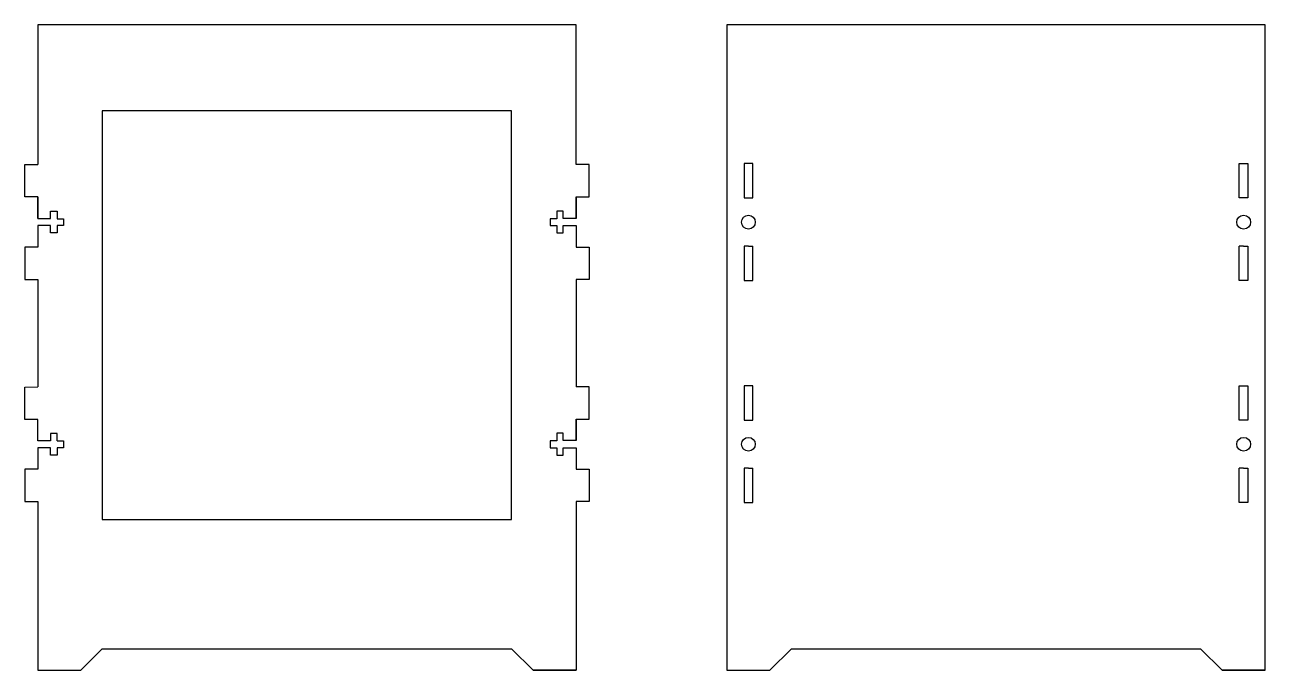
# Model space of a CAD drawing. Header units: millimetres. Extents: x -286 to 2286, y 0 to 1597.
# Drawn here: x 396 to 972, y 1273 to 1573 of the extents above; entities that cross this region are included whole.
import ezdxf

# ---------------------------------------------------------------- set-up
doc = ezdxf.new("R2010")
doc.units = ezdxf.units.MM

msp = doc.modelspace()

# ---------------------------------------------------------------- linework, layer by layer
for p, q in [((652.23, 1507.55), (652.23, 1572.55)), ((622.23, 1532.55), (432.23, 1532.55)), ((432.23, 1532.55), (432.23, 1342.55)), ((622.23, 1342.55), (622.23, 1532.55)), ((396.23, 1492.55), (396.23, 1507.55)), ((396.23, 1507.55), (402.23, 1507.55)), ((658.23, 1507.55), (652.23, 1507.55)), ((658.23, 1492.55), (658.23, 1507.55)), ((732.23, 1508.05), (730.22, 1508.05)), ((732.23, 1508.05), (730.22, 1508.05)), ((730.22, 1508.05), (730.22, 1492.05)), ((732.23, 1508.05), (732.23, 1508.05)), ((732.23, 1508.05), (732.23, 1508.05)), ((734.24, 1508.05), (732.23, 1508.05)), ((732.23, 1508.05), (732.23, 1508.05)), ((734.24, 1492.05), (734.24, 1508.05)), ((960.22, 1508.05), (962.23, 1508.05)), ((960.22, 1492.05), (960.22, 1508.05)), ((962.23, 1508.05), (962.23, 1508.05)), ((962.23, 1508.05), (962.23, 1508.05)), ((962.23, 1508.05), (964.24, 1508.05)), ((962.23, 1508.05), (962.23, 1508.05)), ((962.23, 1508.05), (964.24, 1508.05)), ((964.24, 1508.05), (964.24, 1492.05)), ((402.23, 1492.55), (396.23, 1492.55)), ((402.23, 1482.55), (402.23, 1492.55)), ((652.23, 1482.55), (652.23, 1492.55)), ((652.23, 1492.55), (658.23, 1492.55)), ((730.22, 1492.05), (734.24, 1492.05)), ((730.22, 1492.05), (730.22, 1492.05)), ((730.22, 1492.05), (734.24, 1492.05)), ((964.24, 1492.05), (960.22, 1492.05)), ((964.24, 1492.05), (960.22, 1492.05)), ((964.24, 1492.05), (964.24, 1492.05)), ((402.23, 1482.55), (408.23, 1482.55)), ((408.23, 1482.55), (408.23, 1485.95)), ((408.23, 1485.95), (411.23, 1485.95)), ((411.23, 1485.95), (411.23, 1482.41)), ((411.23, 1482.41), (414.23, 1482.41)), ((414.23, 1482.41), (414.23, 1479.21)), ((643.23, 1482.41), (640.23, 1482.41)), ((640.23, 1482.41), (640.23, 1479.21)), ((646.23, 1485.95), (643.23, 1485.95)), ((643.23, 1485.95), (643.23, 1482.41)), ((646.23, 1482.55), (646.23, 1485.95)), ((652.23, 1482.55), (646.23, 1482.55)), ((408.23, 1479.21), (402.23, 1479.21)), ((402.23, 1479.21), (402.23, 1469.21)), ((408.23, 1475.81), (408.23, 1479.21)), ((411.23, 1475.81), (408.23, 1475.81)), ((414.23, 1479.21), (411.23, 1479.21)), ((411.23, 1479.21), (411.23, 1475.81)), ((640.23, 1479.21), (643.23, 1479.21)), ((643.23, 1479.21), (643.23, 1475.81)), ((643.23, 1475.81), (646.23, 1475.81)), ((646.23, 1475.81), (646.23, 1479.21)), ((646.23, 1479.21), (652.23, 1479.21)), ((652.23, 1479.21), (652.23, 1469.21)), ((402.23, 1469.21), (396.23, 1469.21)), ((396.23, 1469.21), (396.23, 1454.21)), ((652.23, 1469.21), (658.23, 1469.21)), ((658.23, 1469.21), (658.23, 1454.21)), ((732.23, 1469.71), (730.22, 1469.71)), ((730.22, 1469.71), (730.22, 1453.71)), ((730.74, 1469.71), (730.74, 1469.71)), ((730.74, 1469.71), (730.74, 1469.71)), ((732.23, 1469.71), (732.23, 1469.71)), ((732.23, 1469.71), (732.23, 1469.71)), ((732.23, 1469.71), (732.23, 1469.71)), ((732.23, 1469.71), (734.24, 1469.71)), ((734.24, 1453.71), (734.24, 1469.71)), ((734.24, 1453.71), (734.24, 1469.71)), ((960.22, 1453.71), (960.22, 1469.71)), ((960.22, 1453.71), (960.22, 1469.71)), ((962.23, 1469.71), (960.22, 1469.71)), ((962.23, 1469.71), (962.23, 1469.71)), ((962.23, 1469.71), (962.23, 1469.71)), ((962.23, 1469.71), (964.24, 1469.71)), ((962.23, 1469.71), (962.23, 1469.71)), ((963.72, 1469.71), (963.72, 1469.71)), ((963.72, 1469.71), (963.72, 1469.71)), ((964.24, 1469.71), (964.24, 1453.71)), ((396.23, 1454.21), (402.23, 1454.21)), ((658.23, 1454.21), (652.23, 1454.21)), ((730.22, 1453.71), (734.24, 1453.71)), ((730.22, 1453.71), (730.22, 1453.71)), ((730.22, 1453.71), (734.24, 1453.71)), ((964.24, 1453.71), (960.22, 1453.71)), ((964.24, 1453.71), (960.22, 1453.71)), ((964.24, 1453.71), (964.24, 1453.71)), ((396.23, 1404.15), (402.23, 1404.29)), ((396.23, 1389.15), (396.23, 1404.15)), ((658.23, 1404.29), (652.23, 1404.29)), ((658.23, 1389.29), (658.23, 1404.29)), ((732.23, 1404.79), (730.22, 1404.79)), ((732.23, 1404.79), (730.22, 1404.79)), ((730.22, 1404.79), (730.22, 1388.79)), ((732.23, 1404.79), (732.23, 1404.79)), ((732.23, 1404.79), (732.23, 1404.79)), ((734.24, 1404.79), (732.23, 1404.79)), ((732.23, 1404.79), (732.23, 1404.79)), ((734.24, 1388.79), (734.24, 1404.79)), ((960.22, 1404.79), (962.23, 1404.79)), ((960.22, 1388.79), (960.22, 1404.79)), ((962.23, 1404.79), (962.23, 1404.79)), ((962.23, 1404.79), (962.23, 1404.79)), ((962.23, 1404.79), (964.24, 1404.79)), ((962.23, 1404.79), (962.23, 1404.79)), ((962.23, 1404.79), (964.24, 1404.79)), ((964.24, 1404.79), (964.24, 1388.79)), ((402.23, 1389.15), (396.23, 1389.15)), ((402.23, 1379.15), (402.23, 1389.15)), ((652.23, 1379.29), (652.23, 1389.29)), ((652.23, 1389.29), (658.23, 1389.29)), ((730.22, 1388.79), (734.24, 1388.79)), ((730.22, 1388.79), (730.22, 1388.79)), ((730.22, 1388.79), (734.24, 1388.79)), ((964.24, 1388.79), (960.22, 1388.79)), ((964.24, 1388.79), (960.22, 1388.79)), ((964.24, 1388.79), (964.24, 1388.79)), ((411.23, 1382.55), (408.23, 1382.55)), ((408.23, 1382.55), (408.23, 1379.15)), ((411.23, 1379.15), (411.23, 1382.55)), ((646.23, 1382.69), (643.23, 1382.69)), ((643.23, 1382.69), (643.23, 1379.15)), ((646.23, 1379.29), (646.23, 1382.69)), ((408.23, 1379.15), (402.23, 1379.15)), ((411.23, 1379.15), (414.23, 1379.15)), ((411.23, 1379.15), (411.23, 1379.15)), ((414.23, 1379.15), (414.23, 1375.95)), ((643.23, 1379.15), (640.23, 1379.15)), ((640.23, 1379.15), (640.23, 1375.95)), ((652.23, 1379.29), (646.23, 1379.29)), ((408.23, 1375.95), (402.23, 1375.95)), ((402.23, 1375.95), (402.23, 1365.95)), ((408.23, 1372.55), (408.23, 1375.95)), ((411.23, 1372.55), (408.23, 1372.55)), ((414.23, 1375.95), (411.23, 1375.95)), ((411.23, 1375.95), (411.23, 1372.55)), ((640.23, 1375.95), (643.23, 1375.95)), ((643.23, 1375.95), (643.23, 1372.55)), ((643.23, 1372.55), (646.23, 1372.55)), ((646.23, 1372.55), (646.23, 1375.95)), ((646.23, 1375.95), (652.23, 1375.95)), ((652.23, 1375.95), (652.23, 1365.95)), ((402.23, 1365.95), (396.23, 1365.95)), ((396.23, 1365.95), (396.23, 1350.95)), ((652.23, 1365.95), (658.23, 1365.95)), ((658.23, 1365.95), (658.23, 1350.95)), ((732.23, 1366.45), (730.22, 1366.45)), ((730.22, 1366.45), (730.22, 1350.45)), ((730.74, 1366.45), (730.74, 1366.45)), ((730.74, 1366.45), (730.74, 1366.45)), ((732.23, 1366.45), (732.23, 1366.45)), ((732.23, 1366.45), (732.23, 1366.45)), ((732.23, 1366.45), (732.23, 1366.45)), ((732.23, 1366.45), (734.24, 1366.45)), ((734.24, 1350.45), (734.24, 1366.45)), ((734.24, 1350.45), (734.24, 1366.45)), ((960.22, 1350.45), (960.22, 1366.45)), ((960.22, 1350.45), (960.22, 1366.45)), ((962.23, 1366.45), (960.22, 1366.45)), ((962.23, 1366.45), (962.23, 1366.45)), ((962.23, 1366.45), (962.23, 1366.45)), ((962.23, 1366.45), (964.24, 1366.45)), ((962.23, 1366.45), (962.23, 1366.45)), ((963.72, 1366.45), (963.72, 1366.45)), ((963.72, 1366.45), (963.72, 1366.45)), ((964.24, 1366.45), (964.24, 1350.45)), ((396.23, 1350.95), (402.23, 1350.95)), ((658.23, 1350.95), (652.23, 1350.95)), ((652.23, 1350.95), (652.23, 1272.55)), ((730.22, 1350.45), (734.24, 1350.45)), ((730.22, 1350.45), (730.22, 1350.45)), ((730.22, 1350.45), (734.24, 1350.45)), ((964.24, 1350.45), (960.22, 1350.45)), ((964.24, 1350.45), (960.22, 1350.45)), ((964.24, 1350.45), (964.24, 1350.45)), ((432.23, 1342.55), (622.23, 1342.55)), ((422.23, 1272.55), (432.23, 1282.55)), ((432.23, 1282.55), (622.23, 1282.55)), ((632.23, 1272.55), (622.23, 1282.55)), ((742.23, 1272.55), (752.23, 1282.55)), ((752.23, 1282.55), (942.23, 1282.55)), ((952.23, 1272.55), (942.23, 1282.55)), ((402.23, 1272.55), (422.23, 1272.55)), ((652.23, 1272.55), (632.23, 1272.55)), ((722.23, 1272.55), (742.23, 1272.55)), ((972.23, 1272.55), (952.23, 1272.55))]:
    msp.add_line(p, q)
for points in [[(652.23, 1572.55), (402.23, 1572.55), (402.23, 1507.55)], [(952.23, 1272.55), (972.23, 1272.55), (972.23, 1572.55), (722.23, 1572.55), (722.23, 1272.55), (742.23, 1272.55)], [(402.23, 1492.55), (402.23, 1482.55)], [(652.23, 1492.55), (652.23, 1482.55)], [(402.23, 1479.21), (402.23, 1469.21)], [(652.23, 1479.21), (652.23, 1469.21)], [(402.23, 1454.21), (402.23, 1404.29)], [(652.23, 1454.21), (652.23, 1404.29)], [(652.23, 1389.29), (652.23, 1379.29)], [(402.23, 1375.95), (402.23, 1365.95)], [(652.23, 1375.95), (652.23, 1365.95)], [(402.23, 1350.95), (402.23, 1272.55), (422.23, 1272.55)], [(632.23, 1272.55), (652.23, 1272.55)]]:
    msp.add_lwpolyline(points)
for centre in [(732.23, 1480.81), (962.23, 1480.81), (732.23, 1377.55), (962.23, 1377.55)]:
    msp.add_circle(centre, 3.2)

doc.saveas('drawing.dxf')
